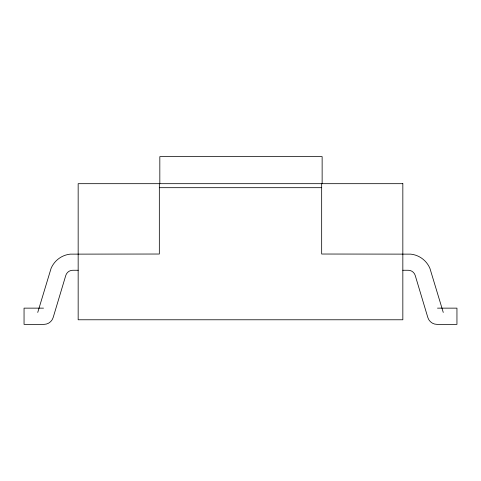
<?xml version="1.0" encoding="UTF-8"?>
<svg xmlns="http://www.w3.org/2000/svg" width="481" height="481" viewBox="0 0 481 481"><rect width="100%" height="100%" fill="white"/><g stroke="black" fill="none" stroke-linecap="round" stroke-linejoin="round"><path stroke-width="0.72" d="M37.74 312.428L51.064 268.416A23.527 23.527 0 0 1 70.25 254.136L159.331 254.028L159.331 183.682M159.331 187.686L321.669 187.686M78.162 270.262L72.751 270.262A7.275 7.275 0 0 0 65.783 275.445L53.169 317.508A9.632 9.632 0 0 1 43.939 324.374L24.05 324.374L24.05 308.141L43.506 308.141M402.837 270.262L408.249 270.262A7.275 7.275 0 0 1 415.217 275.445L427.831 317.508A9.632 9.632 0 0 0 437.061 324.374L456.95 324.374L456.95 308.141L437.494 308.141M443.26 312.428L429.936 268.416A23.527 23.527 0 0 0 410.75 254.136L321.669 254.028L321.669 183.682M322.138 183.682L322.138 156.626L159.824 156.626L159.824 183.682M402.837 183.682L78.162 183.682L78.162 319.775L402.837 319.775L402.837 183.682"/></g></svg>
